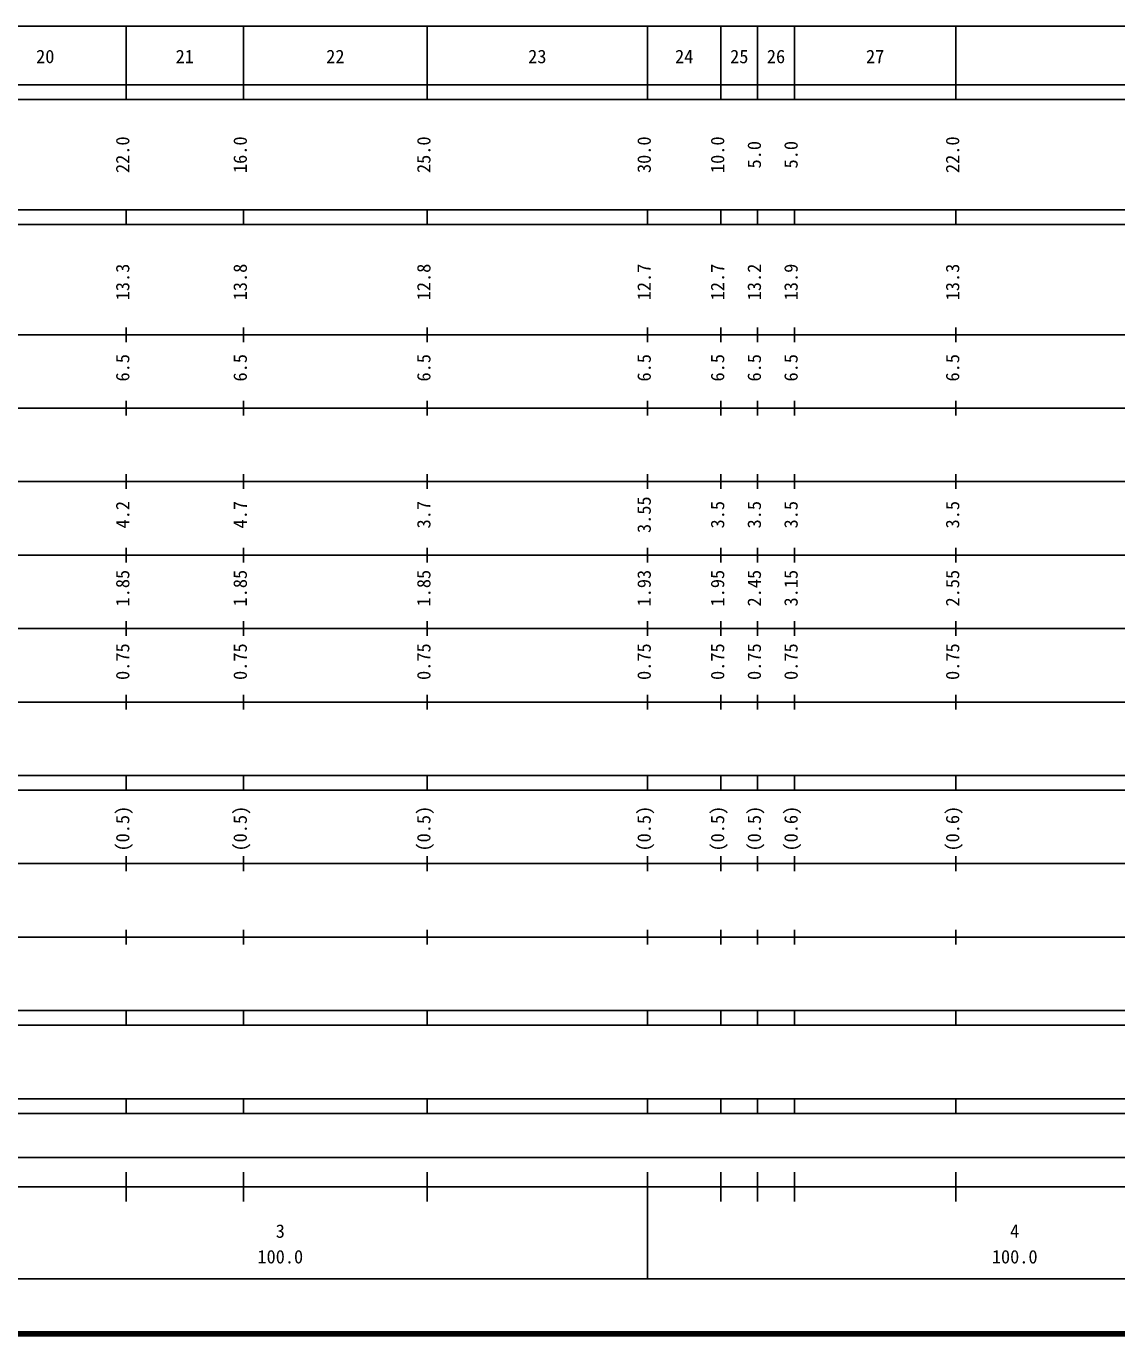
# Model space of a CAD drawing. Units: millimetres on the paper, enlarged 1000 times. Extents: x 40000 to 680000, y 20000 to 380000.
# Drawn here: x 283399 to 431909, y 20000 to 198000 of the extents above; entities that cross this region are included whole.
import ezdxf
from ezdxf.enums import TextEntityAlignment as Align

# ---------------------------------------------------------------- set-up
doc = ezdxf.new("R2010")
doc.units = ezdxf.units.MM
doc.header["$LTSCALE"] = 1000
doc.layers.add('M-TTL', color=2, linetype='Continuous', lineweight=140)
doc.layers.add('M-TTL-BAND', color=7, linetype='Continuous', lineweight=25)
doc.styles.add('ＭＳ ゴシック', font='')
doc.styles.get('ＭＳ ゴシック').set_extended_font_data('MS Gothic')

msp = doc.modelspace()

# ---------------------------------------------------------------- linework, layer by layer
at = {"layer": 'M-TTL'}
msp.add_line((40000, 20000), (680000, 20000), dxfattribs=at)
at = {"layer": 'M-TTL-BAND'}
for p, q in [((68000, 198000), (579000, 198000)), ((297000, 188000), (297000, 198000)), ((313000, 188000), (313000, 198000)), ((338000, 188000), (338000, 198000)), ((368000, 188000), (368000, 198000)), ((378000, 188000), (378000, 198000)), ((383000, 188000), (383000, 198000)), ((388000, 188000), (388000, 198000)), ((410000, 188000), (410000, 198000)), ((40000, 190000), (579000, 190000)), ((40000, 188000), (579000, 188000)), ((40000, 173000), (579000, 173000)), ((297000, 171000), (297000, 173000)), ((313000, 171000), (313000, 173000)), ((338000, 171000), (338000, 173000)), ((368000, 171000), (368000, 173000)), ((378000, 171000), (378000, 173000)), ((383000, 171000), (383000, 173000)), ((388000, 171000), (388000, 173000)), ((410000, 171000), (410000, 173000)), ((40000, 171000), (579000, 171000)), ((297000, 155000), (297000, 157000)), ((313000, 155000), (313000, 157000)), ((338000, 155000), (338000, 157000)), ((368000, 155000), (368000, 157000)), ((378000, 155000), (378000, 157000)), ((383000, 155000), (383000, 157000)), ((388000, 155000), (388000, 157000)), ((410000, 155000), (410000, 157000)), ((40000, 156000), (579000, 156000)), ((46000, 146000), (579000, 146000)), ((297000, 145000), (297000, 147000)), ((313000, 145000), (313000, 147000)), ((338000, 145000), (338000, 147000)), ((368000, 145000), (368000, 147000)), ((378000, 145000), (378000, 147000)), ((383000, 145000), (383000, 147000)), ((388000, 145000), (388000, 147000)), ((410000, 145000), (410000, 147000)), ((52000, 136000), (579000, 136000)), ((297000, 135000), (297000, 137000)), ((313000, 135000), (313000, 137000)), ((338000, 135000), (338000, 137000)), ((368000, 135000), (368000, 137000)), ((378000, 135000), (378000, 137000)), ((383000, 135000), (383000, 137000)), ((388000, 135000), (388000, 137000)), ((410000, 135000), (410000, 137000)), ((297000, 125000), (297000, 127000)), ((313000, 125000), (313000, 127000)), ((338000, 125000), (338000, 127000)), ((368000, 125000), (368000, 127000)), ((378000, 125000), (378000, 127000)), ((383000, 125000), (383000, 127000)), ((388000, 125000), (388000, 127000)), ((410000, 125000), (410000, 127000)), ((46000, 126000), (579000, 126000)), ((52000, 116000), (579000, 116000)), ((297000, 115000), (297000, 117000)), ((313000, 115000), (313000, 117000)), ((338000, 115000), (338000, 117000)), ((368000, 115000), (368000, 117000)), ((378000, 115000), (378000, 117000)), ((383000, 115000), (383000, 117000)), ((388000, 115000), (388000, 117000)), ((410000, 115000), (410000, 117000)), ((297000, 105000), (297000, 107000)), ((313000, 105000), (313000, 107000)), ((338000, 105000), (338000, 107000)), ((368000, 105000), (368000, 107000)), ((378000, 105000), (378000, 107000)), ((383000, 105000), (383000, 107000)), ((388000, 105000), (388000, 107000)), ((410000, 105000), (410000, 107000)), ((46000, 106000), (579000, 106000)), ((40000, 96000), (579000, 96000)), ((297000, 94000), (297000, 96000)), ((313000, 94000), (313000, 96000)), ((338000, 94000), (338000, 96000)), ((368000, 94000), (368000, 96000)), ((378000, 94000), (378000, 96000)), ((383000, 94000), (383000, 96000)), ((388000, 94000), (388000, 96000)), ((410000, 94000), (410000, 96000)), ((40000, 94000), (579000, 94000)), ((49000, 84000), (579000, 84000)), ((297000, 83000), (297000, 85000)), ((313000, 83000), (313000, 85000)), ((338000, 83000), (338000, 85000)), ((368000, 83000), (368000, 85000)), ((378000, 83000), (378000, 85000)), ((383000, 83000), (383000, 85000)), ((388000, 83000), (388000, 85000)), ((410000, 83000), (410000, 85000)), ((297000, 73000), (297000, 75000)), ((313000, 73000), (313000, 75000)), ((338000, 73000), (338000, 75000)), ((368000, 73000), (368000, 75000)), ((378000, 73000), (378000, 75000)), ((383000, 73000), (383000, 75000)), ((388000, 73000), (388000, 75000)), ((410000, 73000), (410000, 75000)), ((40000, 74000), (579000, 74000)), ((40000, 64000), (579000, 64000)), ((297000, 62000), (297000, 64000)), ((313000, 62000), (313000, 64000)), ((338000, 62000), (338000, 64000)), ((368000, 62000), (368000, 64000)), ((378000, 62000), (378000, 64000)), ((383000, 62000), (383000, 64000)), ((388000, 62000), (388000, 64000)), ((410000, 62000), (410000, 64000)), ((40000, 62000), (579000, 62000)), ((40000, 52000), (579000, 52000)), ((297000, 50000), (297000, 52000)), ((313000, 50000), (313000, 52000)), ((338000, 50000), (338000, 52000)), ((368000, 50000), (368000, 52000)), ((378000, 50000), (378000, 52000)), ((383000, 50000), (383000, 52000)), ((388000, 50000), (388000, 52000)), ((410000, 50000), (410000, 52000)), ((40000, 50000), (579000, 50000)), ((71000, 44000), (565000, 44000)), ((297000, 38000), (297000, 42000)), ((313000, 38000), (313000, 42000)), ((338000, 38000), (338000, 42000)), ((368000, 27500), (368000, 42000)), ((378000, 38000), (378000, 42000)), ((383000, 38000), (383000, 42000)), ((388000, 38000), (388000, 42000)), ((410000, 38000), (410000, 42000)), ((40000, 40000), (579000, 40000)), ((68000, 27500), (579000, 27500))]:
    msp.add_line(p, q, dxfattribs=at)

# ---------------------------------------------------------------- texts
at = {"layer": 'M-TTL-BAND', "style": 'ＭＳ ゴシック'}
for s, p in [('20', (286000, 192405)), ('21', (305000, 192405)), ('22', (325500, 192405)), ('23', (353000, 192405)), ('24', (373000, 192405)), ('25', (380500, 192405)), ('26', (385500, 192405)), ('27', (399000, 192405)), ('3', (318000, 32523)), ('4', (418000, 32523)), ('100.0', (318000, 29033)), ('100.0', (418000, 29033))]:
    msp.add_text(s, height=1833, dxfattribs=at).set_placement(p, align=Align.BOTTOM_CENTER)
for s, p in [('22.0', (298000, 180500)), ('16.0', (314000, 180500)), ('25.0', (339000, 180500)), ('30.0', (369000, 180500)), ('10.0', (379000, 180500)), ('5.0', (384000, 180500)), ('5.0', (389000, 180500)), ('22.0', (411000, 180500)), ('13.8', (314000, 163174)), ('12.8', (339000, 163174)), ('13.2', (384000, 163174)), ('13.3', (298000, 163174)), ('12.7', (369000, 163174)), ('12.7', (379000, 163174)), ('13.9', (389000, 163174)), ('13.3', (411000, 163174)), ('6.5', (298000, 151500)), ('6.5', (314000, 151500)), ('6.5', (339000, 151500)), ('6.5', (369000, 151500)), ('6.5', (379000, 151500)), ('6.5', (384000, 151500)), ('6.5', (389000, 151500)), ('6.5', (411000, 151500)), ('3.55', (369000, 131500)), ('4.2', (298000, 131500)), ('4.7', (314000, 131500)), ('3.7', (339000, 131500)), ('3.5', (379000, 131500)), ('3.5', (384000, 131500)), ('3.5', (389000, 131500)), ('3.5', (411000, 131500)), ('1.85', (298000, 121500)), ('1.85', (314000, 121500)), ('1.85', (339000, 121500)), ('1.93', (369000, 121500)), ('1.95', (379000, 121500)), ('2.45', (384000, 121500)), ('3.15', (389000, 121500)), ('2.55', (411000, 121500)), ('0.75', (298000, 111500)), ('0.75', (314000, 111500)), ('0.75', (339000, 111500)), ('0.75', (369000, 111500)), ('0.75', (379000, 111500)), ('0.75', (384000, 111500)), ('0.75', (389000, 111500)), ('0.75', (411000, 111500)), ('(0.5)', (298000, 88764)), ('(0.5)', (314000, 88764)), ('(0.5)', (339000, 88764)), ('(0.5)', (369000, 88764)), ('(0.5)', (379000, 88764)), ('(0.5)', (384000, 88764)), ('(0.6)', (389000, 88764)), ('(0.6)', (411000, 88764))]:
    msp.add_text(s, height=1833, rotation=90, dxfattribs=at).set_placement(p, align=Align.BOTTOM_CENTER)

doc.saveas('drawing.dxf')
